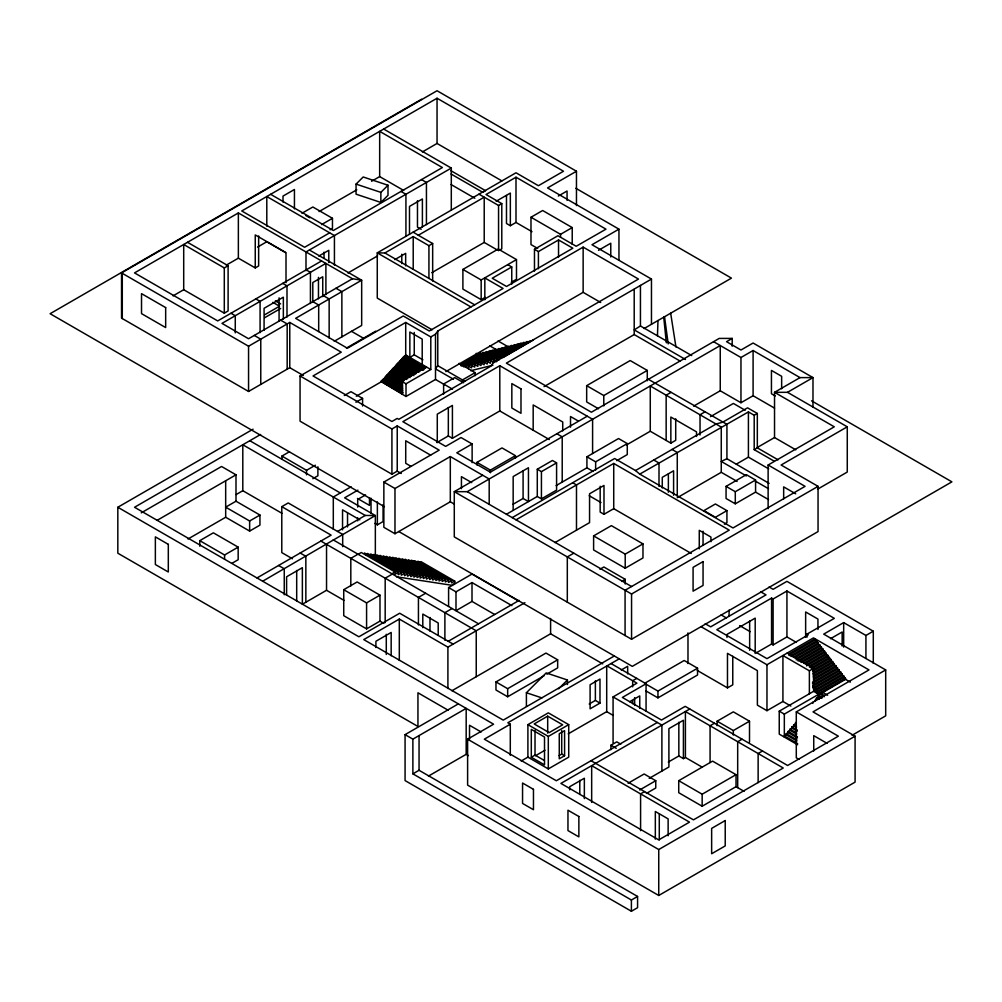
<?xml version="1.0" encoding="UTF-8"?>
<svg xmlns="http://www.w3.org/2000/svg" width="1002" height="1002" viewBox="0 0 1002 1002"><rect width="100%" height="100%" fill="white"/><g stroke="black" fill="none" stroke-linecap="round" stroke-linejoin="round"><path stroke-width="1.5" d="M657.45 335.808L657.988 320.527M435.507 334.217L437.774 331.036L583.139 247.118L638.487 279.07L493.122 363L490.842 366.168L398.783 419.324L397.23 418.423L391.92 421.491L313.037 375.963L405.71 322.456L430.797 336.935L435.507 334.217L435.507 379.457L406.01 396.479L380.923 381.361L382.163 380.647L402.829 392.584L401.602 393.298L380.923 381.361M437.774 331.036L437.774 365.692L435.507 368.874L453.455 379.232M383.19 380.171L385.231 377.942M387.286 375.712L405.71 355.635L405.71 322.456M356.061 184.105L363.2 176.978L387.999 185.245L387.999 195.315L380.86 202.442L356.061 194.175L356.061 184.105L380.86 192.371L387.999 185.245M526.401 706.31L526.401 692.733L546.203 672.918L567.42 679.995L567.42 684.516M558.615 688.8L567.42 679.995M262.662 581.223L375.349 515.542L375.349 555.358M732.199 346.204L732.199 338.413L719.223 338.413L591.38 412.223L506.361 363.137L651.463 279.07L651.463 324.297M640.441 285.432L640.441 325.988L634.203 329.883L685.481 359.48M421.591 99.236L50.1 313.714L384.367 506.699M303.318 375.487L289.766 367.671L248.559 391.456L121.543 318.122L121.543 272.895L437.047 90.744L576.463 171.242L576.463 205.548M321.554 260.958L238.363 212.938L134.518 272.895L217.697 320.916L321.554 260.958L352.479 278.731L361.672 280.209L361.672 325.437L334.23 341.281M432.125 329.783L377.266 298.108L377.266 252.867L515.992 172.782L538.4 185.721L563.5 171.242L437.047 98.234L241.758 210.971L304.633 247.269L329.671 232.815M301.965 213.276L312.849 206.988L332.464 218.311L332.464 228.381L330.046 229.784M173.07 295.866L183.704 289.728L224.298 313.163L228.105 310.958L228.105 265.73L187.512 242.296M226.327 265.117L238.363 258.165L255.247 267.91L258.641 265.956L258.641 235.958M257.577 247.081L266.795 241.745L285.532 252.567M319.087 211.56L356.787 189.804M371.592 181.249L379.67 176.59L403.681 190.443M422.368 151.941L437.047 143.461L501.864 180.886M183.704 289.728L183.704 244.488L224.298 267.922L228.105 265.73M321.579 224.598L332.464 218.311M451.301 210.195L451.301 168.085L305.998 251.978L305.998 270.69M318.786 256.074L328.781 250.312L328.781 262.587M264.854 314.678L279.533 306.211L272.857 302.353M264.854 317.596L280.648 308.491M347.919 273.007L377.604 255.873M484.83 299.786L484.83 277.942L503.079 288.476L470.927 306.95L377.266 252.867L384.868 252.967L413.212 236.597L428.931 245.678L432.664 243.524L432.664 280.948M534.467 271.116L534.467 249.285L557.939 235.733L576.188 246.267L605.972 229.157L516.005 177.216L486.033 194.526L501.789 203.606L501.789 248.847L499.635 250.087M413.175 232.138L418.322 235.245L484.216 197.194L484.216 242.434L431.774 272.707M352.479 278.731L248.559 338.739L221.981 323.383L325.9 263.388L325.9 294.588M394.838 259.606L405.66 253.368L405.66 265.868M496.178 201.239L510.344 193.06L510.344 225.726L506.486 223.496L506.486 195.515M121.543 272.895L248.559 346.229L289.766 322.431L341.269 352.165L300.061 375.963L300.061 421.191L391.92 474.222L397.23 471.153L401.301 473.495M478.956 194.163L498.558 205.473L501.789 203.606M576.463 171.242L547.543 187.938L618.948 229.157L618.948 260.357M558.327 196.054L567.057 191.019L567.057 200.287M510.344 225.726L516.005 222.457L531.987 231.687M537.698 248.446L530.985 244.576L530.985 217.246L542.646 210.508L572.217 227.579L572.217 244.275M485.106 297.381L481.173 299.648L462.899 289.102L462.899 269.425L498.219 249.035L516.493 259.581L516.493 279.257L511.258 282.288M346.454 348.07L375.737 331.161M462.899 269.425L481.173 279.971L516.493 259.581M530.985 217.246L560.544 234.318L572.217 227.579M511.759 284.117L511.759 266.958L492.22 278.23L506.524 286.484L572.843 248.208L558.54 239.954L538.412 251.565L534.467 249.285M448.232 710.268L417.947 692.783L417.947 726.475L117.823 553.204L117.823 507.262L253.08 429.182M470.927 306.95L429.282 330.998L403.267 315.981L347.406 348.22L295.64 318.335L361.672 280.209L309.393 250.012M260.608 434.48L134.544 507.262L358.891 636.784L399.685 613.237L453.154 644.111M618.948 229.157L591.982 244.726L651.463 279.07M382.163 380.647L405.71 354.996L430.797 369.488L430.797 336.935M422.882 359.843L414.252 354.858L409.856 357.388L409.856 332L422.205 339.127L422.205 364.515M344.3 395.514L350.938 391.682L362.574 398.395L362.574 406.023M141.244 512.861L221.567 466.481L235.996 474.81L235.996 501.213L259.944 515.041L259.944 525.123L249.636 531.073L225.675 517.257L188 539.001M598.495 250.312L610.769 243.223L610.769 257.013M356.286 396.228L383.002 380.798M355.923 402.228L362.574 398.395M157.051 520.389L235.996 474.81M402.829 393.222L401.602 393.936L401.602 381.248L426.389 366.932L426.389 367.571L421.216 364.59M401.602 381.248L406.01 383.791L430.797 369.488M281.913 459.104L281.913 456.085L289.478 451.727M445.852 371.617L583.139 292.346L600.686 302.479M460.344 364.603L480.246 353.105L482.325 354.307M236.159 494.537L242.797 490.704L281.975 513.325M460.82 365.354L483.365 352.341M461.283 366.118L486.496 351.564M463.087 366.106L489.627 350.788L491.706 351.99M463.563 366.87L492.746 350.024L494.838 351.226M465.366 366.857L495.877 349.247M468.485 368.673L468.485 366.093L499.009 348.471M235.996 501.213L225.675 507.162L249.636 520.99L259.944 515.041M468.485 366.093L471.616 367.897L471.616 365.317L502.127 347.694M471.616 365.317L474.735 367.12L474.735 364.54L505.258 346.93L507.338 348.132M474.735 364.54L477.866 366.356L477.866 363.776L508.377 346.153L510.469 347.356M443.61 394.099L443.61 384.029L454.733 377.604L463.613 382.739M477.866 363.776L480.998 365.58L480.998 363L511.508 345.377M480.998 363L484.116 364.803L484.116 362.223L514.64 344.613M484.116 362.223L487.248 364.039L487.248 361.459L517.758 343.836L519.85 345.039M487.248 361.459L490.366 363.263L490.366 360.682L520.89 343.06L522.969 344.275M490.366 360.682L493.498 362.486L493.498 359.906L524.008 342.296M493.498 359.906L496.629 361.722L496.629 359.142L527.14 341.519M499.748 358.365L530.271 340.743M462.223 380.071L475.136 372.619L475.136 375.687M281.913 456.085L306.537 470.314L315.367 465.216M502.879 357.589L533.39 339.979M592.595 453.518L592.595 419.299L499.798 365.717L402.867 421.679L445.677 446.391L461.008 437.536L472.13 443.961L472.13 462.673M300.061 375.963L391.92 428.994L397.23 425.913L439.189 450.136L383.854 482.075L383.854 527.315L394.976 533.74L450.311 501.789L454.019 503.931M199.786 546.253L199.786 540.654L213.351 532.826L238.163 547.142L238.163 559.73L231.988 563.299M312.837 478.705L317.885 475.787L317.885 466.769M292.446 558.765L281.787 552.603L281.787 506.661L288.213 502.954L342.684 534.404L342.684 546.654M199.786 540.654L224.586 554.983L238.163 547.142M351.113 486.747L333.303 497.017L333.303 529.181M436.972 442.508L448.332 435.945L452.416 438.312L499.798 410.958L549.296 439.527M357.877 490.153L344.625 497.806L375.349 515.542L365.242 515.454L242.797 444.763L242.797 490.704M644.111 328.543L731.447 278.13L575.837 188.288M544.048 386.622L634.203 334.568L680.082 361.046M365.567 494.913L357.701 499.447L357.701 507.1M383.854 482.075L394.976 488.5L450.311 456.561L489.189 479.006L489.189 503.956M472.13 443.961L456.799 452.816L490.329 472.167L587.247 416.206M598.52 408.766L586.671 401.94L586.671 385.67L630.183 360.557L647.279 370.427L647.279 380.773M256.988 577.954L331.123 535.143L281.787 506.661M337.549 531.436L365.242 515.454M476.952 465.028L476.952 462.385L502.015 447.919L515.441 455.672L515.441 458.315M374.836 523.382L377.366 524.848L383.065 521.554L383.065 504.707M586.671 385.67L603.78 395.539L647.279 370.427M476.952 462.385L490.379 470.138L515.441 455.672M482.701 475.261L454.282 491.669L454.282 536.897L631.561 639.251L818.045 531.586L818.045 486.346L781.097 465.016L847.266 426.814L847.266 472.055L817.557 489.201M358.002 554.206L350.813 558.365L350.813 585.919M358.152 554.294L361.296 552.49L395.051 571.967L395.051 574.259L398.195 572.455L398.195 574.747L401.326 572.931L401.326 575.236L404.47 573.42L404.47 575.712L407.614 573.895L407.614 576.2L410.757 574.384L410.757 576.676L413.901 574.86L413.901 577.165L417.045 575.348L417.045 577.64L420.189 575.824L420.189 578.129L423.332 576.313L423.332 578.605L426.476 576.789L426.476 579.093L429.62 577.277L429.62 579.569L432.764 577.753L432.764 580.058L435.908 578.242L435.908 580.534L439.039 578.718L439.039 581.022L442.183 579.206L442.183 581.498L445.326 579.695L445.326 581.987L448.47 580.171L448.47 582.463L451.614 580.659L451.614 582.951L454.758 581.135L454.758 583.427L451.614 585.243L396.491 576.789M732.199 338.413L726.538 341.682L740.966 350.011L753.091 343.022L812.985 377.604L812.985 407.238M818.045 486.346L631.561 594.011L454.282 491.669L467.258 491.669L720.25 345.54L720.25 390.767L693.634 406.136M365.492 554.657L367.584 553.455L401.326 572.931M371.78 555.622L373.871 554.419L407.614 573.895M374.923 556.11L377.015 554.895L410.757 574.384M378.067 556.586L380.159 555.384L413.901 574.86M344.062 600.411L326.539 590.291L302.366 604.244L302.366 567.671L286.597 576.776L286.597 595.063M384.342 557.55L386.446 556.348L420.189 575.824M537.285 496.478L537.285 469.237L552.44 460.482L556.586 462.886L556.586 490.116L541.431 498.871L537.285 496.478L506.498 514.239M671.014 392.383L666.155 395.189L666.155 440.417M390.63 558.515L392.734 557.312L426.476 576.789M537.285 469.237L541.431 471.629L556.586 462.886M713.562 341.682L740.966 357.501L753.091 350.512L800.022 377.604L812.985 377.604L787.509 392.321L774.533 392.321L774.533 437.548L795.776 449.81M393.773 559.003L395.878 557.788L429.62 577.277M343.736 589.702L357.138 581.962L379.983 595.15L379.983 621.14L366.582 628.88L343.736 615.691L343.736 589.702L366.582 602.891L379.983 595.15M396.917 559.492L399.009 558.277L432.764 577.753M403.205 560.456L405.296 559.241L439.039 578.718M556.097 485.607L586.922 467.821L586.922 456.799L618.547 438.538L627.277 443.573L627.277 454.582L616.731 460.669M409.492 561.421L411.584 560.206L445.326 579.695M391.907 573.783L395.051 571.967M412.636 561.897L414.728 560.694L448.47 580.171M392.371 574.058L385.181 578.204L385.181 622.618M512.899 504.369L523.094 498.482L528.455 501.576L528.455 467.746L513.162 476.576L513.162 510.406M418.924 562.861L421.015 561.659L454.758 581.135M586.922 456.799L595.639 461.834L627.277 443.573M626.475 444.976L650.273 431.248L670.852 443.135L675.711 440.329L675.711 418.849M512.222 517.633L614.652 458.503L635.518 470.552L639.764 474.121L733.013 527.954L805.069 486.346L768.121 465.016L768.121 508.69M516.043 519.838L613.725 463.45L729.231 530.133L625.073 590.266L625.073 635.506M704.882 411.935L700.035 414.74L700.035 435.018M710.518 416.644L733.389 403.443L745.187 410.256M720.25 390.767L740.966 402.741L753.091 395.74L774.533 408.127M635.518 470.552L716.104 424.021L722.68 422.205L747.567 407.839L757.324 413.463L757.324 447.844L778.066 459.83M425.625 593.247L418.435 597.405L418.435 624.972M800.022 377.604L774.533 392.321L834.29 426.814L768.121 465.016M639.764 474.121L748.419 411.922L754.205 415.266L757.324 413.463M448.595 606.398L448.595 587.56L471.98 574.058L518.998 601.213M524.91 602.678L447.907 647.142L399.31 619.073L363.764 639.602L503.229 720.125L614.364 655.959M448.595 587.56L455.998 591.831L472.005 582.588L511.872 605.609M554.995 542.583L589.564 522.631L589.564 493.773L603.993 485.444L603.993 514.289L600.173 512.085L600.173 486.271M603.993 514.289L613.725 508.678L691.255 553.442M452.09 608.527L444.888 612.685L444.888 640.24M494.6 614.464L472.005 601.425L455.998 610.669L455.998 591.831M593.61 535.895L611.37 525.637L642.971 543.886L642.971 557.951L625.21 568.209L593.61 549.96L593.61 535.895L625.21 554.131L642.971 543.886M573.795 553.179L567.307 556.924L567.307 602.164M754.205 415.266L754.205 449.647L757.324 447.844M677.264 497.706L721.265 472.305L737.096 481.448M736.332 464.139L748.419 457.15L768.747 468.886M448.27 641.28L519.136 600.386M726.062 486.383L746.327 474.672L755.571 480.008L755.571 492.107L735.293 503.806L726.062 498.482L726.062 486.383L735.293 491.706L755.571 480.008M599.935 569.249L603.855 566.982L625.248 579.331L625.248 584.028M726.926 510.632L715.403 517.283L703.892 510.632L715.403 503.981L726.926 510.632L726.926 522.731L724.358 524.209M621.616 581.423L625.248 579.331M451.952 690.741L550.599 633.79L602.716 663.875M544.149 675.699L507.663 696.766L495.965 690.002L495.965 681.936L545.965 653.066L557.663 659.817L557.663 667.896L546.854 674.133M428.468 776.087L466.18 754.318L466.18 708.376L412.874 739.15L412.874 773.845L419.049 770.288L637.573 896.452L637.573 907.699L631.398 911.256L405.071 780.583L405.071 734.641L458.365 703.867M495.965 681.936L507.663 688.687L557.663 659.817M852.038 735.293L885.693 715.854L885.693 669.925L813.01 711.883L855.082 736.182L855.082 782.124L658.74 895.475L467.608 785.13L467.608 739.188L493.573 724.196L117.823 507.262M510.294 755.27L510.294 724.196L507.839 722.78L619.161 658.89M510.294 724.196L484.329 739.188L556.335 780.758L657.312 722.467M621.253 669.987L627.665 666.28L627.665 673.92M527.904 757.136L527.904 724.646L548.307 712.86L568.723 724.646L568.723 757.136L548.307 768.922L527.904 757.136L521.215 761.006M547.693 716.167L534.191 723.958L549.159 732.612L562.673 724.809L547.693 716.167L547.693 733.188M806.986 634.128L834.315 618.359L786.933 591.005L773.106 598.983L771.565 598.094L716.831 629.694L766.993 658.652L808.226 634.842L806.986 634.128L806.986 637.197M589.201 704.005L595.376 700.436L599.985 703.103L599.985 679.043L590.103 684.742L590.103 708.815L599.985 703.103M636.721 678.379L632.675 680.709L632.675 686.833M613.074 742.858L613.074 696.916L636.909 683.164L606.698 665.716L606.698 711.658L568.209 733.865M527.904 724.646L548.307 736.42L568.723 724.646M646.065 711.332L646.065 683.765L622.355 697.455L661.495 720.05L685.205 706.36L787.61 765.49L838.361 736.182L796.289 711.883L796.289 757.825L798.97 759.378M531.298 757.261L544.512 764.889L544.512 737.021L531.298 729.381L531.298 757.261L535.018 755.107L544.274 760.443M535.531 755.683L545 750.222M629.732 701.701L639.752 695.914L639.752 708.389M697.555 668.209L684.191 660.493L644.574 683.351L657.951 691.079L697.555 668.209L697.555 674.997L657.951 697.868L645.914 690.929M559.053 755.596L561.709 754.068L564.589 755.721L564.589 730.658L559.266 733.727L559.266 758.802L564.589 755.721M756.46 652.765L771.565 644.036L773.106 644.925L786.933 636.934L796.402 642.407M610.919 749.671L610.919 745.237L616.794 741.856L620.789 744.16M689.777 709.003L560.907 783.414L658.74 839.889L689.501 822.128L591.668 765.653L591.668 802.402M701.375 626.876L766.968 664.739L813.486 637.886L868.984 669.925L796.289 711.883M697.204 670.413L727.477 687.886L732.763 684.829L732.763 656.31M873.293 663.362L873.293 631.21L865.928 635.456L843.671 622.605L823.707 634.128L885.693 669.925M815.089 639.952L788.749 655.17L788.749 654.018L815.089 638.813L815.089 639.952L816.693 640.879L816.693 642.032L791.668 656.473M790.353 656.085L816.693 640.879M793.271 657.4L818.296 642.958L818.296 644.098L794.586 657.788M796.189 658.715L819.899 645.025L819.899 646.177L796.189 659.867M830.533 638.7L842.156 631.986L842.156 646.027M797.792 660.794L821.502 647.104L821.502 648.244L799.108 661.182M800.711 662.097L823.105 649.171L823.105 650.323L802.026 662.485M803.629 663.412L824.696 651.25L824.696 652.39L804.944 663.8M806.547 664.727L826.299 653.317L826.299 654.469L806.547 665.879M809.466 666.042L827.902 655.396L827.902 656.548L809.466 667.194M717.131 725.673L717.131 721.202L733.326 711.858L749.509 721.202L749.509 742.081M714.451 723.256L710.08 725.774L710.08 762.522M811.069 668.109L829.506 657.462L829.506 658.615L812.384 668.497M727.477 687.886L727.477 653.354L757.387 670.626L757.387 705.157L766.968 710.681L782.925 701.475L782.925 655.533L809.378 670.801L813.599 668.359L813.599 691.33L779.243 711.169L779.243 734.14L797.642 744.762M812.672 670.188L831.109 659.541L831.109 660.694L812.672 671.34M812.948 673.018L832.712 661.608L832.712 662.76L812.948 674.171M813.236 675.849L834.315 663.687L834.315 664.84L813.236 677.001M628.091 783.263L644.136 773.995L655.759 780.708L655.759 788.01L646.403 793.409M668.284 762.071L678.842 755.971L683.414 758.627L685.406 757.474L702.289 767.219M813.524 678.692L835.918 665.754L835.918 666.906L813.524 679.832M812.484 682.287L837.509 667.833L837.509 668.985L812.484 683.427M649.208 778.366L668.898 767.006L668.898 728.642L683.414 720.263L683.414 758.627M717.131 721.202L733.326 730.558L749.509 721.202M812.772 685.117L839.112 669.912L839.112 671.052L812.772 686.27L814.375 687.184L840.716 671.979L840.716 673.131L814.375 688.336L814.375 687.184M639.714 789.964L655.759 780.708M815.979 689.263L842.319 674.058L842.319 675.198L815.979 690.416L815.979 689.263L814.375 688.336M817.582 691.33L843.922 676.125L843.922 677.277L817.582 692.482L817.582 691.33L815.979 690.416M644.549 791.605L640.591 793.885L640.591 830.633M817.582 692.482L819.185 693.409L845.525 678.204L845.525 679.343L819.185 694.561L813.599 691.33M779.243 711.169L784.328 714.1L818.684 694.273L818.684 697.329M823.657 691.405L833.013 686.007M835.681 684.454L845.024 679.055M742.056 739.188L737.685 741.718L737.685 787.647M821.189 698.194L818.521 696.666L818.521 695.513L820.425 694.411L824.408 696.716M814.726 701.149L816.617 697.755L818.521 696.666M678.73 780.683L712.585 761.132L736.019 774.671L736.019 786.683L702.164 806.234L678.73 792.707L678.73 780.683L702.164 794.21L736.019 774.671M796.49 727.389L793.834 725.849L795.726 722.455M797.254 731.172L791.931 728.091L791.931 726.938L793.834 725.849M796.678 734.178L790.027 730.333L790.027 729.193L791.931 728.091M797.442 737.96L788.136 732.587L788.136 731.435L790.027 730.333M796.878 740.979L786.232 734.829L786.232 733.677L788.136 732.587M786.232 734.829L784.328 735.919L797.642 743.609M762.509 750.999L758.138 753.517L758.138 782.612M467.608 739.188L658.74 849.546L855.082 736.182M412.874 773.845L631.398 900.009L637.573 896.452M757.011 447.643L774.533 437.548M769.123 483.402L726.926 458.716L721.265 461.446L746.327 475.925L746.327 474.672M470.677 370.702L492.946 365.204M526.401 692.733L541.944 697.918M383.678 129.045L451.301 168.085M450.837 170.653L485.557 190.706L482.764 192.321L451.025 173.997M451.025 184.506L474.823 198.246M811.532 400.813L951.9 481.849L632.3 666.368L398.771 531.536M421.504 179.596L426.439 182.439L426.439 224.561M787.509 392.321L847.266 426.814M775.272 395.965L771.44 393.761L771.44 370.414L781.648 376.301L781.648 388.763M640.441 325.988L691.718 355.585M401 191.432L405.935 194.288L405.935 236.397M484.216 242.434L497.255 249.961M507.814 264.678L511.759 266.958M421.166 229.295L417.471 227.166L417.471 200.763M418.322 235.245L432.664 243.524M648.382 379.307L726.926 424.334L726.926 458.716M754.205 449.647L774.158 461.158M384.868 252.967L474.723 304.846M795.713 493.823L783.664 486.872L783.664 498.871M270.628 194.313L333.328 230.51L442.37 167.547L379.67 131.35L379.67 176.59M305.886 215.543L309.806 217.81M755.571 481.248L768.496 488.713M498.057 340.968L508.903 347.231M755.571 492.107L768.496 499.572M672.041 449.46L677.264 452.466L677.264 496.14M489.828 345.865L497.931 350.55M496.629 359.142L498.708 360.344M476.2 353.355L478.893 354.908M653.78 460.006L659.003 463.012L659.003 486.408M578.367 421.065L570.514 416.531L570.514 427.215M306.149 269.851L310.432 272.319L310.432 303.518M335.996 288.25L341.87 291.645L341.87 336.872M459.091 363.363L475.136 372.619M323.283 295.59L329.144 298.984L329.144 337.975M556.849 433.753L562.21 436.847L562.21 482.087M437.774 365.692L464.778 381.274M282.714 283.378L286.998 285.846L286.998 317.045M312.812 301.64L318.686 305.021L318.686 331.537M405.71 355.635L410.883 358.616M404.47 355.71L425.149 368.285L404.47 356.349M403.23 357.063L423.909 368.999M403.23 357.701L423.909 369.638L422.669 370.352L401.99 358.415M401.99 359.054L421.379 370.239M873.293 631.21L786.933 581.348L773.106 589.326L769.073 586.997M443.61 384.029L452.491 389.164M435.507 379.457L444.475 384.643M351.489 331.324L363.613 338.313M400.75 359.768L420.139 370.953M400.75 360.394L418.836 370.84M586.922 467.821L593.146 471.416M399.51 361.121L418.899 372.306M399.51 361.747L417.596 372.193M398.27 362.461L416.356 372.907M398.27 363.1L416.356 373.546M397.03 363.814L415.129 374.26M397.03 364.452L413.826 374.147M395.79 365.166L413.889 375.612M395.79 365.805L412.586 375.5M394.55 366.519L411.346 376.213M394.55 367.145L410.056 376.101M393.31 367.859L410.119 377.566M393.31 368.498L408.816 377.453M275.387 300.888L280.648 303.932M392.07 369.212L407.576 378.167M392.07 369.851L407.576 378.806M390.843 370.565L406.336 379.52M390.843 371.203L405.046 379.407M389.603 371.917L403.806 380.121M389.603 372.544L403.806 380.76M388.363 373.27L402.566 381.474M388.363 373.896L402.566 382.1M255.811 298.909L260.082 301.389L260.082 332.576M387.123 374.61L402.629 383.566M387.123 375.249L402.629 384.204M572.668 482.739L576.488 484.943L576.488 530.183M760.593 591.756L766.016 594.887L710.643 626.851L705.22 623.732M385.883 375.963L402.679 385.657M385.883 376.602L402.679 386.296M384.643 377.316L402.729 387.761M589.214 495.74L601 502.541M384.643 377.954L402.729 388.388M383.403 378.668L402.779 389.853M383.403 379.295L402.779 390.492M280.685 320.189L287.173 323.934L287.173 369.162M382.163 380.021L402.829 391.957M382.163 381.286L392.496 387.248M395.076 388.738L401.539 392.471M816.693 642.032L818.296 642.958M818.296 644.098L819.899 645.025M819.899 646.177L821.502 647.104M821.502 648.244L823.105 649.171M823.105 650.323L824.696 651.25M824.696 652.39L826.299 653.317M826.299 654.469L827.902 655.396M827.902 656.548L829.506 657.462M829.506 658.615L831.109 659.541M230.986 313.238L235.27 315.718L235.27 332.864M831.109 660.694L832.712 661.608M832.712 662.76L834.315 663.687M834.315 664.84L835.918 665.754M835.918 666.906L837.509 667.833M837.509 668.985L839.112 669.912M839.112 671.052L840.716 671.979M840.716 673.131L842.319 674.058M254.283 335.432L260.77 339.177L260.77 384.405M842.319 675.198L843.922 676.125M843.922 677.277L845.525 678.204M843.922 678.429L850.347 682.137M721.139 614.915L726.437 617.971M739.639 625.599L750.185 631.686M787.146 653.091L813.599 668.359M430.685 455.184L405.722 440.767L405.722 463.312L410.97 466.343M471.717 482.613L461.434 476.664L461.434 488.688M822.316 692.169L827.639 695.238M824.408 695.576L820.425 693.271L820.425 694.411M467.258 491.669L631.561 586.521M818.521 695.513L822.517 697.818M816.617 697.755L819.285 699.296M782.925 701.475L790.854 706.047M827.176 743.409L813.737 735.656L813.737 751.012M793.834 724.697L796.49 726.237M791.931 726.938L797.254 730.02M790.027 729.193L796.678 733.026M788.136 731.435L797.442 736.808M786.232 733.677L796.878 739.827M357.463 498.445L369.488 505.384L369.488 497.856M249.811 440.717L340.329 492.971M611.07 663.562L646.065 683.765M359.831 519.838L342.546 509.855L342.546 529.845M417.872 561.17L451.614 580.659M408.44 559.73L442.183 579.206M402.153 558.753L435.908 578.242M389.59 556.824L423.332 576.313M383.303 555.86L417.045 575.348M370.727 553.931L404.47 573.42M364.44 552.966L398.195 572.455M613.074 696.916L661.896 725.11L661.896 771.052M333.19 539.878L478.555 623.808M320.865 541.067L476.238 630.784L476.238 676.713M606.698 711.658L613.186 715.403M736.019 786.683L744.085 791.342M300.174 553.016L305.848 556.285L305.848 602.227M610.919 745.237L616.255 748.319M379.983 621.14L383.879 623.394M278.581 565.479L284.255 568.76L284.255 594.787M591.055 760.718L693.459 819.849L783.238 768.008L685.406 711.533L685.406 757.474M481.135 731.974L469.525 725.273L469.525 739.213M466.18 754.318L468.41 755.608M405.071 734.641L412.874 739.15M812.822 687.472L817.582 693.634M670.664 313.213L675.937 346.98M664.526 316.757L668.209 343.924M663.725 317.221L666.343 342.797M865.928 635.456L865.928 658.427M843.671 622.605L843.671 647.104M819.185 693.409L819.185 694.561M817.945 629.481L817.945 619.061L805.646 611.971L805.646 637.272M812.822 702.252L812.822 703.391M809.378 670.801L809.378 693.772M786.933 591.005L786.933 636.934M784.328 714.1L784.328 737.071M773.106 598.983L773.106 644.925M771.565 598.094L771.565 644.036M766.968 664.739L766.968 710.681M755.195 653.492L755.195 618.134L727.001 634.404L727.001 637.485M753.091 350.512L753.091 395.74M749.646 621.077L749.646 650.285M748.419 411.922L748.419 457.15M740.966 357.501L740.966 402.741M735.293 491.706L735.293 503.806M733.326 730.558L733.326 735.03M729.08 610.13L729.08 616.38M721.265 472.305L721.265 427.065L650.273 386.008L650.273 431.248M710.932 541.681L710.932 537.059L699.271 530.334L699.271 548.82M703.053 531.235L703.053 545.101M702.164 794.21L702.164 806.234M696.528 436.471L696.528 431.862L670.852 417.045L670.852 443.135M687.986 632.926L687.986 663.562M678.842 722.217L678.842 755.971M673.594 495.238L673.594 470.79L662.272 477.328L662.272 488.024M668.372 473.896L668.372 492.232M668.134 835.781L668.134 818.884L655.333 811.495L655.333 839.125M659.278 813.812L659.278 839.914M658.74 849.546L658.74 895.475M657.951 691.079L657.951 697.868M634.654 697.642L634.654 705.446M634.203 289.327L634.203 334.568M632.675 700.623L632.675 703.68M631.561 594.011L631.561 639.251M631.398 900.009L631.398 911.256M625.21 554.131L625.21 568.209M613.725 463.45L613.725 508.678M603.78 395.539L603.78 405.898M595.639 461.834L595.639 470.101M595.376 680.884L595.376 700.436M584.354 798.594L584.354 778.241L569.687 786.72L569.687 789.852M583.139 247.118L583.139 292.346M579.782 780.295L579.782 794.386M562.736 430.923L562.736 422.005L533.177 404.933L533.177 430.221M561.709 730.471L561.709 754.068M560.544 234.318L560.544 237.349M558.54 239.954L558.54 257.101M550.599 618.472L550.599 633.79M548.307 736.42L548.307 768.922M541.431 471.629L541.431 498.871M538.412 251.565L538.412 268.724M535.018 730.333L535.018 755.107M523.094 470.802L523.094 498.482M516.005 177.216L516.005 222.457M507.663 688.687L507.663 696.766M499.798 365.717L499.798 410.958M498.558 205.473L498.558 250.713M490.379 470.138L490.379 472.781M481.173 279.971L481.173 299.648M472.005 582.588L472.005 601.425M452.416 438.312L452.416 405.422L437.273 414.164L437.273 442.558M450.311 456.561L450.311 501.789M448.332 407.551L448.332 435.945M447.907 647.142L447.907 688.487M438.212 635.08L438.212 622.968L422.794 614.063L422.794 627.69M437.047 98.234L437.047 143.461M429.983 617.482L429.983 631.11M428.931 245.678L428.931 278.431M422.393 226.903L422.393 198.96L409.492 206.412L409.492 234.355M419.049 735.593L419.049 770.288M414.252 332.451L414.252 354.858M413.212 236.597L413.212 269.363M406.01 383.791L406.01 396.479M401.777 254.245L401.777 263.626M399.31 619.073L399.31 660.418M397.23 425.913L397.23 471.153M394.976 488.5L394.976 533.74M391.92 428.994L391.92 474.222M391.168 655.746L391.168 632.462L375.913 641.267L375.913 647.48M386.284 634.304L386.284 654.481M380.86 192.371L380.86 202.442M377.366 501.877L377.366 524.848M371.028 498.219L371.028 513.525M366.582 602.891L366.582 628.88M357.701 517.821L357.701 520.89M347.531 513.137L347.531 526.964M334.43 265.192L334.43 235.558L266.795 196.517L266.795 226.151M326.539 544.349L326.539 590.291M324.022 252.166L324.022 258.303M322.744 296.667L322.744 276.777L312.799 282.526L312.799 302.416M318.461 277.366L318.461 298.796M306.537 470.314L306.537 474.823M296.692 570.489L296.692 600.962M294.438 208.892L294.438 189.491L283.002 196.091L283.002 202.053M289.766 322.431L289.766 367.671M286.008 282.664L286.008 252.679L255.247 234.919L255.247 267.91M283.353 319.099L283.353 297.181L264.077 308.303L264.077 330.222M279.07 297.844L279.07 321.316M249.636 520.99L249.636 531.073M248.559 346.229L248.559 391.456M238.363 212.938L238.363 258.165M225.675 480.772L225.675 517.257M224.586 554.983L224.586 559.179M224.298 267.922L224.298 313.163M122.282 273.321L122.282 318.548M703.053 561.608L693.083 567.357L693.083 591.167L703.053 585.418L703.053 561.608M725.223 820.55L711.645 828.391L711.645 853.754L725.223 845.913L725.223 820.55M520.99 388.876L511.834 383.591L511.834 408.014L520.99 413.3L520.99 388.876M165.668 307.589L141.52 293.649L141.52 313.626L165.668 327.566L165.668 307.589M168.311 544.349L155.36 536.872L155.36 564.527L168.311 572.004L168.311 544.349M533.465 789.338L522.556 783.038L522.556 803.429L533.465 809.729L533.465 789.338M578.868 816.505L567.959 810.205L567.959 830.583L578.868 836.883L578.868 816.505"/></g></svg>
